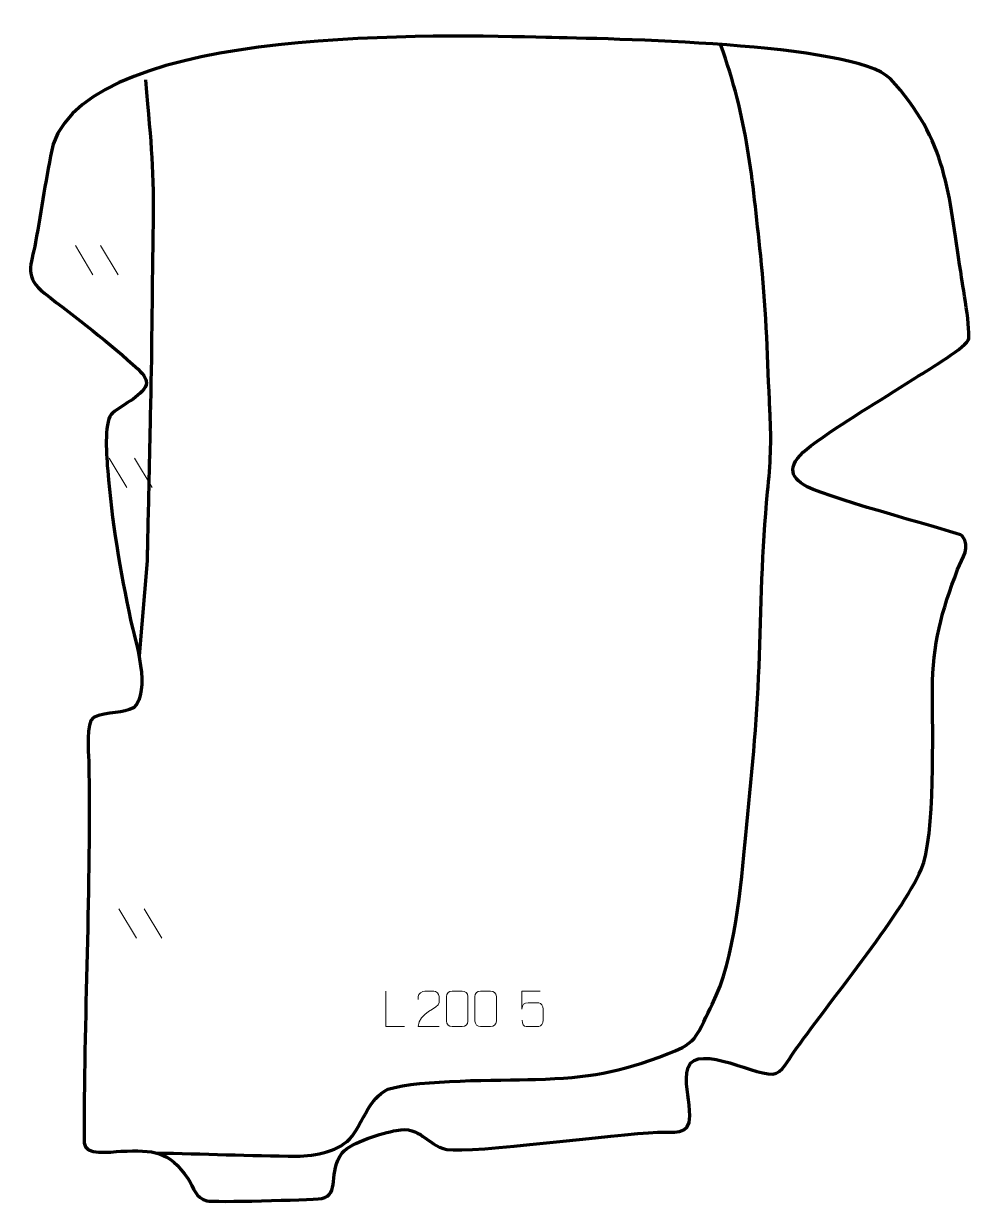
# Model space of a CAD drawing. Header units: millimetres. Extents: x -334 to 331, y -429 to 399.
import ezdxf

# ---------------------------------------------------------------- set-up
doc = ezdxf.new("R2010")
doc.units = ezdxf.units.MM
doc.header["$MEASUREMENT"] = 0
for name, color, linetype in [('layer 1', 7, 'Continuous'), ('layer 2', 7, 'Continuous'), ('layer 3', 7, 'Continuous')]:
    doc.layers.add(name, color=color, linetype=linetype)

msp = doc.modelspace()

# ---------------------------------------------------------------- linework, layer by layer
at = {"layer": 'layer 1', "color": 250, "lineweight": 9}
for points in [[(-298.0704, 243.1945), (-298.0704, 243.1945), (-285.7061, 222.6502), (-285.7061, 222.6502)], [(-280.3405, 243.1945), (-280.3405, 243.1945), (-267.9762, 222.6502), (-267.9762, 222.6502)], [(-274.2579, 93.9695), (-274.2579, 93.9695), (-261.8936, 73.4252), (-261.8936, 73.4252)], [(-256.528, 93.9695), (-256.528, 93.9695), (-244.1637, 73.4252), (-244.1637, 73.4252)], [(-267.4758, -222.5187), (-267.4758, -222.5187), (-255.1115, -243.063), (-255.1115, -243.063)], [(-249.7459, -222.5187), (-249.7459, -222.5187), (-237.3816, -243.063), (-237.3816, -243.063)]]:
    msp.add_open_spline(points, degree=3, dxfattribs=at)
for points, knots in [([(-66.9826, -305.2329), (-66.9826, -305.2329), (-79.9317, -305.2329), (-79.9317, -305.2329), (-79.9317, -305.2329), (-79.9317, -305.2329), (-79.9317, -280.2793), (-79.9317, -280.2793)], [0, 0, 0, 0, 0.33333333, 0.33333333, 0.33333333, 0.33333333, 1, 1, 1, 1]), ([(-42.5603, -305.2432), (-47.4747, -305.2429), (-52.3891, -305.2429), (-57.3032, -305.2432), (-57.3032, -305.2432), (-57.3032, -295.3109), (-42.6522, -292.6697), (-42.5603, -288.3594), (-42.5603, -288.3594), (-42.5606, -286.9353), (-42.5606, -285.5116), (-42.5603, -284.0883), (-42.5603, -284.0883), (-42.5772, -282.0112), (-44.7, -280.2864), (-46.371, -280.2691), (-46.371, -280.2691), (-48.4442, -280.2695), (-50.5171, -280.2695), (-52.5895, -280.2691), (-52.5895, -280.2691), (-54.4116, -280.2526), (-57.2363, -282.0447), (-57.3032, -284.1383), (-57.3032, -284.1383), (-57.3032, -284.1383), (-57.3032, -286.1931), (-57.3032, -286.1931)], [0, 0, 0, 0, 0.125, 0.125, 0.125, 0.125, 0.25, 0.25, 0.25, 0.25, 0.375, 0.375, 0.375, 0.375, 0.5, 0.5, 0.5, 0.5, 0.625, 0.625, 0.625, 0.625, 0.75, 0.75, 0.75, 0.75, 1, 1, 1, 1]), ([(-33.5124, -280.2568), (-31.1463, -280.2568), (-28.7798, -280.2568), (-26.4133, -280.2568), (-26.4133, -280.2568), (-24.4328, -280.2212), (-22.4068, -281.7155), (-22.3797, -284.1576), (-22.3797, -284.1576), (-22.3801, -289.915), (-22.3801, -295.6728), (-22.3797, -301.431), (-22.3797, -301.431), (-22.5218, -303.7586), (-24.2282, -305.2409), (-26.4133, -305.2517), (-26.4133, -305.2517), (-28.7857, -305.2513), (-31.1581, -305.2513), (-33.5301, -305.2517), (-33.5301, -305.2517), (-35.4886, -305.3573), (-37.495, -303.4694), (-37.4836, -301.4484), (-37.4836, -301.4484), (-37.4832, -295.6678), (-37.4832, -289.8875), (-37.4836, -284.1077), (-37.4836, -284.1077), (-37.4793, -281.9657), (-35.7022, -280.2432), (-33.5124, -280.2568)], [0, 0, 0, 0, 0.11111111, 0.11111111, 0.11111111, 0.11111111, 0.22222222, 0.22222222, 0.22222222, 0.22222222, 0.33333333, 0.33333333, 0.33333333, 0.33333333, 0.44444444, 0.44444444, 0.44444444, 0.44444444, 0.55555556, 0.55555556, 0.55555556, 0.55555556, 0.66666667, 0.66666667, 0.66666667, 0.66666667, 0.77777778, 0.77777778, 0.77777778, 0.77777778, 1, 1, 1, 1]), ([(-13.5124, -280.2568), (-11.1463, -280.2568), (-8.7798, -280.2568), (-6.4133, -280.2568), (-6.4133, -280.2568), (-4.4328, -280.2212), (-2.4068, -281.7155), (-2.3797, -284.1576), (-2.3797, -284.1576), (-2.3801, -289.915), (-2.3801, -295.6728), (-2.3797, -301.431), (-2.3797, -301.431), (-2.5218, -303.7586), (-4.2282, -305.2409), (-6.4133, -305.2517), (-6.4133, -305.2517), (-8.7857, -305.2513), (-11.1581, -305.2513), (-13.5301, -305.2517), (-13.5301, -305.2517), (-15.4886, -305.3573), (-17.495, -303.4694), (-17.4836, -301.4484), (-17.4836, -301.4484), (-17.4832, -295.6678), (-17.4832, -289.8875), (-17.4836, -284.1077), (-17.4836, -284.1077), (-17.4793, -281.9657), (-15.7022, -280.2432), (-13.5124, -280.2568)], [0, 0, 0, 0, 0.11111111, 0.11111111, 0.11111111, 0.11111111, 0.22222222, 0.22222222, 0.22222222, 0.22222222, 0.33333333, 0.33333333, 0.33333333, 0.33333333, 0.44444444, 0.44444444, 0.44444444, 0.44444444, 0.55555556, 0.55555556, 0.55555556, 0.55555556, 0.66666667, 0.66666667, 0.66666667, 0.66666667, 0.77777778, 0.77777778, 0.77777778, 0.77777778, 1, 1, 1, 1]), ([(28.4624, -280.3013), (28.4624, -280.3013), (15.6107, -280.3013), (15.6107, -280.3013), (15.6107, -280.3013), (15.611, -284.5319), (15.611, -288.7628), (15.6107, -292.994), (15.6107, -292.994), (15.6104, -289.6839), (17.2414, -288.6121), (20.0534, -288.5516), (20.0534, -288.5516), (22.493, -288.5513), (24.9325, -288.5513), (27.3717, -288.5516), (27.3717, -288.5516), (29.0215, -288.5448), (30.4964, -290.9253), (30.5249, -292.994), (30.5249, -292.994), (30.5246, -295.5813), (30.5246, -298.1689), (30.5249, -300.7566), (30.5249, -300.7566), (30.5711, -302.716), (29.0717, -305.1523), (27.4458, -305.2108), (27.4458, -305.2108), (25.4893, -305.2105), (20.5943, -305.2105), (18.6373, -305.2108), (18.6373, -305.2108), (16.7918, -305.2196), (15.6847, -303.2548), (15.6639, -300.7037)], [0, 0, 0, 0, 0.1, 0.1, 0.1, 0.1, 0.2, 0.2, 0.2, 0.2, 0.3, 0.3, 0.3, 0.3, 0.4, 0.4, 0.4, 0.4, 0.5, 0.5, 0.5, 0.5, 0.6, 0.6, 0.6, 0.6, 0.7, 0.7, 0.7, 0.7, 0.8, 0.8, 0.8, 0.8, 1, 1, 1, 1])]:
    msp.add_open_spline(points, degree=3, knots=knots, dxfattribs=at)
at = {"layer": 'layer 2', "color": 22, "lineweight": 158}
msp.add_open_spline([(32.2485, 389.4953), (74.7743, 388.2723), (248.1125, 386.205), (274.3604, 360.3654), (274.3604, 360.3654), (314.2791, 317.0805), (315.3403, 280.021), (323.7243, 224.945), (323.7243, 224.945), (324.8499, 217.627), (331.2737, 181.102), (329.0989, 176.8591), (329.0989, 176.8591), (324.673, 169.6509), (298.9509, 154.9151), (290.1149, 149.1817), (290.1149, 149.1817), (266.5765, 134.0096), (240.9616, 119.1564), (218.4909, 102.6991), (218.4909, 102.6991), (201.7953, 90.0049), (202.4136, 80.6882), (215.9971, 73.8773), (215.9971, 73.8773), (234.2809, 64.7097), (323.5831, 41.168), (324.8518, 39.4862), (324.8518, 39.4862), (330.9827, 31.3594), (324.9163, 24.3185), (321.6024, 15.6879), (321.6024, 15.6879), (310.3511, -13.6146), (303.9536, -36.7445), (303.8758, -68.4008), (303.8758, -68.4008), (303.8754, -96.6156), (306.0904, -171.9953), (296.0677, -194.874), (296.0677, -194.874), (282.3024, -226.2954), (228.5905, -291.5672), (206.3517, -323.4061), (206.3517, -323.4061), (202.8636, -328.4699), (198.14, -337.9338), (191.7115, -338.7077), (191.7115, -338.7077), (175.9978, -338.9419), (133.9993, -314.1569), (131.3513, -337.7221), (131.3513, -337.7221), (130.4395, -348.5295), (133.2115, -357.7445), (133.5176, -368.0121), (133.5176, -368.0121), (133.9354, -382.0231), (121.1595, -379.0988), (110.8298, -379.4206), (110.8298, -379.4206), (81.7153, -380.3497), (-18.9153, -394.4835), (-37.1191, -391.4733), (-37.1191, -391.4733), (-52.1723, -388.2099), (-55.1103, -374.7963), (-72.6737, -378.0985), (-72.6737, -378.0985), (-82.4886, -380.0741), (-104.3431, -386.3644), (-110.74, -393.9631), (-110.74, -393.9631), (-120.6527, -406.9524), (-112.2396, -423.676), (-124.8963, -425.8582), (-124.8963, -425.8582), (-135.1106, -427.0718), (-200.6996, -428.7076), (-205.8184, -427.5575), (-205.8184, -427.5575), (-213.4415, -425.8448), (-214.8686, -418.3688), (-218.9232, -412.1101), (-218.9232, -412.1101), (-232.6455, -392.0668), (-243.102, -391.9556), (-265.8356, -392.8056), (-265.8356, -392.8056), (-273.6312, -393.0971), (-291.7842, -396.2455), (-291.8568, -386.7862), (-291.8568, -386.7862), (-292.4869, -304.6806), (-286.8372, -203.1573), (-288.7158, -118.7594), (-288.7158, -118.7594), (-288.8747, -111.6206), (-290.7976, -92.3031), (-285.4032, -88.088), (-285.4032, -88.088), (-275.8701, -83.8425), (-263.5716, -85.444), (-257.3631, -81.3227), (-257.3631, -81.3227), (-244.4598, -69.9313), (-255.9187, -34.4901), (-259.2588, -19.679), (-259.2588, -19.679), (-266.4052, 13.4644), (-272.7172, 51.3132), (-275.3701, 85.0775), (-275.3701, 85.0775), (-276.0181, 93.326), (-278.2182, 119.0127), (-272.8741, 124.5766), (-272.8741, 124.5766), (-267.0199, 130.6714), (-251.0927, 137.22), (-248.4355, 145.4074), (-248.4355, 145.4074), (-247.3481, 148.7581), (-249.7633, 152.3835), (-253.9949, 156.3645), (-253.9949, 156.3645), (-272.78, 174.037), (-298.7247, 193.522), (-319.5727, 209.5461), (-319.5727, 209.5461), (-334.4529, 220.9831), (-329.117, 229.3528), (-326.0442, 245.6571), (-326.0442, 245.6571), (-321.8409, 268.3053), (-318.6734, 292.1596), (-313.7192, 314.478), (-313.7192, 314.478), (-284.7851, 399.1565), (-36.3718, 390.7201), (32.2485, 389.4953)], degree=3, knots=[0, 0, 0, 0, 0.02777778, 0.02777778, 0.02777778, 0.02777778, 0.05555556, 0.05555556, 0.05555556, 0.05555556, 0.08333333, 0.08333333, 0.08333333, 0.08333333, 0.11111111, 0.11111111, 0.11111111, 0.11111111, 0.13888889, 0.13888889, 0.13888889, 0.13888889, 0.16666667, 0.16666667, 0.16666667, 0.16666667, 0.19444444, 0.19444444, 0.19444444, 0.19444444, 0.22222222, 0.22222222, 0.22222222, 0.22222222, 0.25, 0.25, 0.25, 0.25, 0.27777778, 0.27777778, 0.27777778, 0.27777778, 0.30555556, 0.30555556, 0.30555556, 0.30555556, 0.33333333, 0.33333333, 0.33333333, 0.33333333, 0.36111111, 0.36111111, 0.36111111, 0.36111111, 0.38888889, 0.38888889, 0.38888889, 0.38888889, 0.41666667, 0.41666667, 0.41666667, 0.41666667, 0.44444444, 0.44444444, 0.44444444, 0.44444444, 0.47222222, 0.47222222, 0.47222222, 0.47222222, 0.5, 0.5, 0.5, 0.5, 0.52777778, 0.52777778, 0.52777778, 0.52777778, 0.55555556, 0.55555556, 0.55555556, 0.55555556, 0.58333333, 0.58333333, 0.58333333, 0.58333333, 0.61111111, 0.61111111, 0.61111111, 0.61111111, 0.63888889, 0.63888889, 0.63888889, 0.63888889, 0.66666667, 0.66666667, 0.66666667, 0.66666667, 0.69444444, 0.69444444, 0.69444444, 0.69444444, 0.72222222, 0.72222222, 0.72222222, 0.72222222, 0.75, 0.75, 0.75, 0.75, 0.77777778, 0.77777778, 0.77777778, 0.77777778, 0.80555556, 0.80555556, 0.80555556, 0.80555556, 0.83333333, 0.83333333, 0.83333333, 0.83333333, 0.86111111, 0.86111111, 0.86111111, 0.86111111, 0.88888889, 0.88888889, 0.88888889, 0.88888889, 0.91666667, 0.91666667, 0.91666667, 0.91666667, 0.94444444, 0.94444444, 0.94444444, 0.94444444, 1, 1, 1, 1], dxfattribs=at)
at = {"layer": 'layer 3', "color": 177, "lineweight": 158}
for points, knots in [([(-241.5816, -393.8708), (-208.6156, -394.6264), (-175.4812, -395.8349), (-142.5344, -396.2457), (-142.5344, -396.2457), (-129.8528, -396.242), (-111.754, -392.8623), (-103.7232, -382.1267), (-103.7232, -382.1267), (-95.5297, -371.1737), (-91.9074, -356.129), (-78.6725, -349.122), (-78.6725, -349.122), (-54.3576, -342.2469), (-2.2316, -343.137), (25.1594, -342.2914), (25.1594, -342.2914), (63.3395, -341.1127), (82.6258, -337.8332), (118.5233, -324.1838), (118.5233, -324.1838), (124.5719, -321.7908), (132.3683, -318.5935), (136.5548, -313.4864), (136.5548, -313.4864), (141.0687, -307.3165), (145.6983, -296.7839), (149.1973, -289.6804), (149.1973, -289.6804), (165.4208, -257.4142), (169.2451, -206.4184), (172.8239, -170.8209), (172.8239, -170.8209), (176.8236, -131.0358), (180.5972, -92.4418), (182.0777, -52.4149), (182.0777, -52.4149), (183.5242, -11.4339), (184.193, 29.4601), (188.1613, 70.3135), (188.1613, 70.3135), (190.0557, 89.8166), (190.915, 105.8817), (189.8261, 125.5264), (189.8261, 125.5264), (189.7379, 127.0452), (189.6531, 128.5614), (189.5734, 130.078), (189.5734, 130.078), (189.4937, 131.5946), (189.4098, 133.1111), (189.3516, 134.6313), (189.3516, 134.6313), (188.0504, 168.5857), (186.8293, 202.2799), (183.2652, 236.1027), (183.2652, 236.1027), (177.2615, 291.8558), (174.1671, 331.5781), (155.0852, 384.4789)], [0, 0, 0, 0, 0.0625, 0.0625, 0.0625, 0.0625, 0.125, 0.125, 0.125, 0.125, 0.1875, 0.1875, 0.1875, 0.1875, 0.25, 0.25, 0.25, 0.25, 0.3125, 0.3125, 0.3125, 0.3125, 0.375, 0.375, 0.375, 0.375, 0.4375, 0.4375, 0.4375, 0.4375, 0.5, 0.5, 0.5, 0.5, 0.5625, 0.5625, 0.5625, 0.5625, 0.625, 0.625, 0.625, 0.625, 0.6875, 0.6875, 0.6875, 0.6875, 0.75, 0.75, 0.75, 0.75, 0.8125, 0.8125, 0.8125, 0.8125, 0.875, 0.875, 0.875, 0.875, 1, 1, 1, 1]), ([(-248.755, 359.6251), (-244.7871, 310.3906), (-242.8664, 300.1032), (-243.6188, 250.3988), (-243.6188, 250.3988), (-244.2579, 208.1859), (-244.4861, 166.1242), (-245.4304, 123.8986), (-245.4304, 123.8986), (-245.6431, 114.3909), (-245.8557, 104.8832), (-246.0684, 95.3755), (-246.0684, 95.3755), (-246.516, 75.3593), (-246.9637, 55.3431), (-247.4113, 35.3269), (-247.4113, 35.3269), (-247.5121, 30.8233), (-247.6128, 26.3196), (-247.7135, 21.816), (-247.7135, 21.816), (-247.7135, 21.816), (-253.3673, -44.8363), (-253.3673, -44.8363)], [0, 0, 0, 0, 0.14285714, 0.14285714, 0.14285714, 0.14285714, 0.28571429, 0.28571429, 0.28571429, 0.28571429, 0.42857143, 0.42857143, 0.42857143, 0.42857143, 0.57142857, 0.57142857, 0.57142857, 0.57142857, 0.71428571, 0.71428571, 0.71428571, 0.71428571, 1, 1, 1, 1])]:
    msp.add_open_spline(points, degree=3, knots=knots, dxfattribs=at)

doc.saveas('drawing.dxf')
